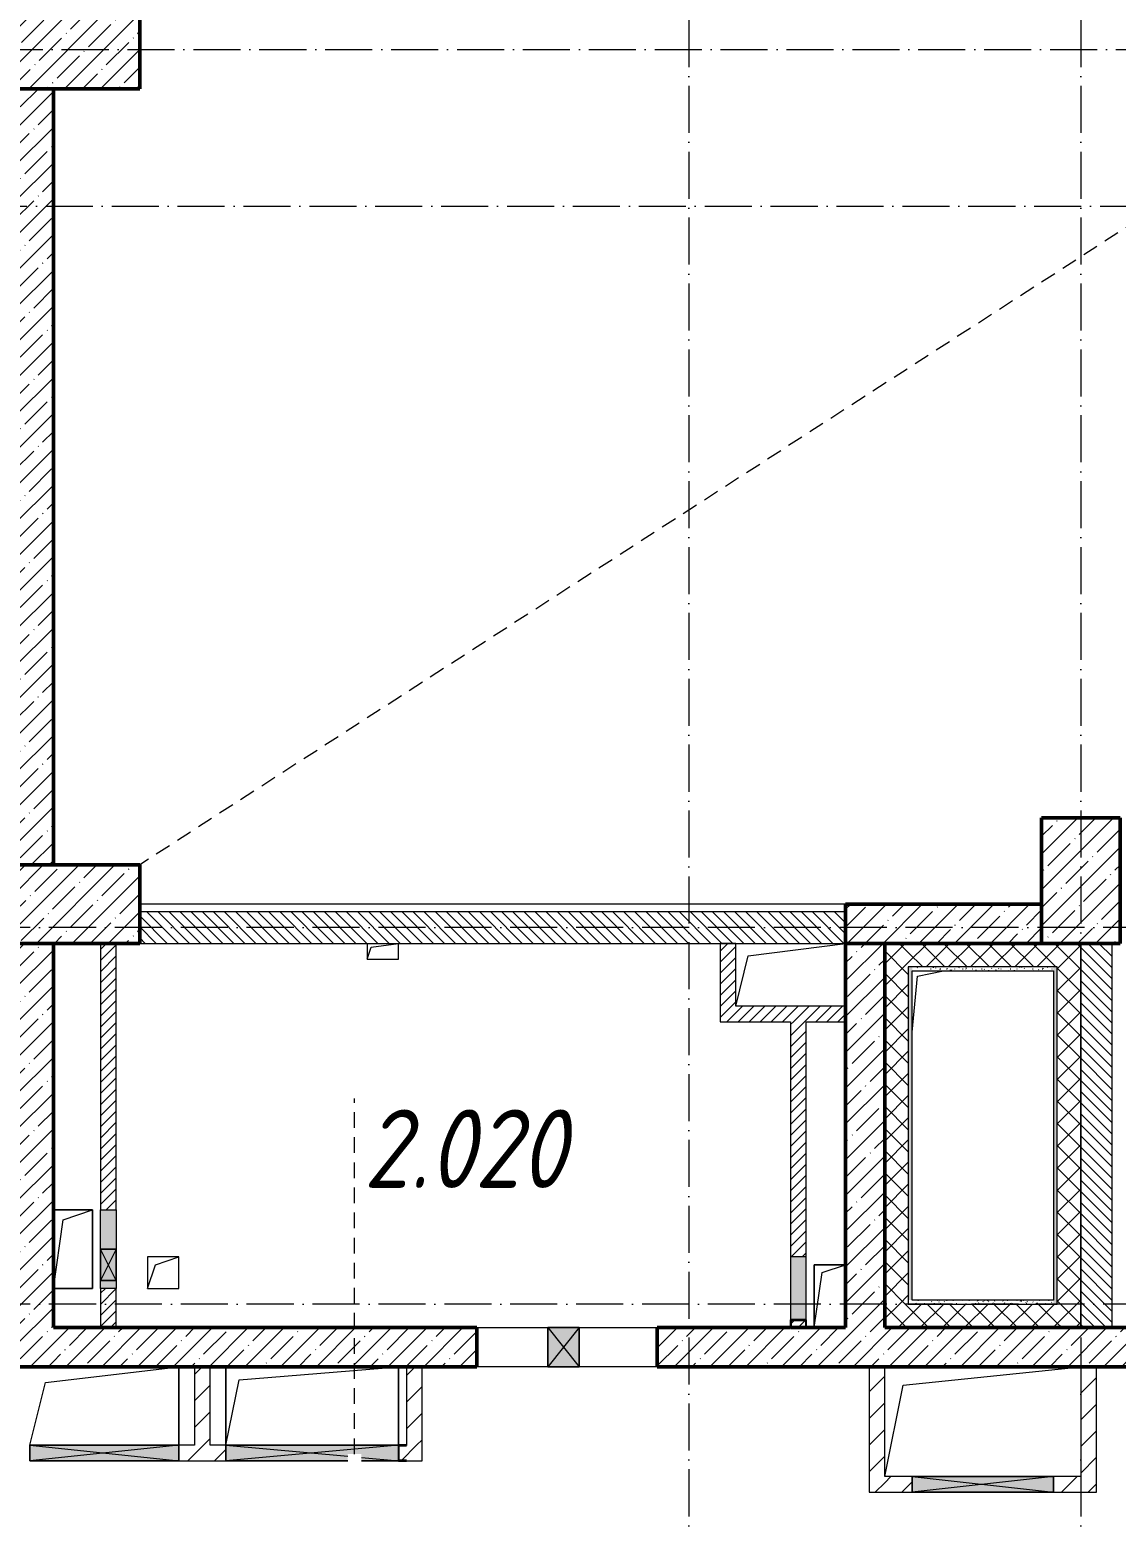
# Model space of a CAD drawing. Header units: millimetres. Extents: x -213536 to 1564669, y -45299 to 942238.
# Drawn here: x 34708 to 41633, y 525194 to 534722 of the extents above; entities that cross this region are included whole.
import ezdxf

# ---------------------------------------------------------------- set-up
doc = ezdxf.new("R2010")
doc.units = ezdxf.units.MM
doc.linetypes.add('200_ШТРИХ_ш1п0_6_', pattern=[160, 100, -60])
doc.linetypes.add('50_200_ШТРИХ_1Т_ш5_п1_п1_', pattern=[700, 500, -100, 0, -100])
for name, color, linetype, lineweight in [('3.1) ЖБ окна 1.2 м', 102, 'Continuous', 30), ('A-DETL-____-OTLN-3', 7, '200_ШТРИХ_ш1п0_6_', 9), ('A-DETL-GENF-OTLN', 7, 'Continuous', 9), ('A-FLOR-____-OTLN', 7, 'Continuous', 9), ('A-GENM-____-MCUT', 7, 'Continuous', 25), ('A-GENM-____-OTLN', 7, 'Continuous', 9), ('A-GENM-____-OTLN-1', 7, 'Continuous', 25), ('A-GLAZ-____-OTLN', 7, 'Continuous', 9), ('A-WALL-____-MCUT', 7, 'Continuous', 13), ('A-WALL-____-MCUT-1', 7, 'Continuous', 9), ('A-WALL-____-MCUT-2', 7, 'Continuous', 50), ('A-WALL-____-OTLN', 7, 'Continuous', 9), ('A-WALL-____-PATT-1', 7, 'Continuous', 9), ('A-WALL-FNSH-MCUT-1', 7, 'Continuous', 9), ('S-COLS-____-MCUT', 7, 'Continuous', 50), ('S-COLS-____-OTLN', 7, 'Continuous', 9), ('S-GRID-____-OTLN-1', 7, '50_200_ШТРИХ_1Т_ш5_п1_п1_', 9), ('Марки помещений', 7, 'Continuous', 9)]:
    doc.layers.add(name, color=color, linetype=linetype, lineweight=lineweight)
for name, color, linetype, lineweight, true_color in [('A-DETL-GENF-OTLN-3', 9, 'Continuous', 9, 0x808080), ('A-DETL-GENF-OTLN-4', 9, '200_ШТРИХ_ш1п0_6_', 9, 0x808080), ('A-GLAZ-____-OTLN-1', 7, 'Continuous', 9, 0xc0c0c0), ('A-WALL-____-PATT-2', 7, 'Continuous', 9, 0x787878)]:
    doc.layers.add(name, color=color, linetype=linetype, lineweight=lineweight, true_color=true_color)
doc.styles.add('ISOCPEUR_I_2', font='isocpeui.ttf', dxfattribs={"width": 0.85, "height": 2.3})
pattern_1 = [(45, (-15591.663, 459015.94), (-35.35534, 35.35534), [])]
pattern_2 = [(45, (-15591.66, 459015.94), (-114.04925, 114.04925), []), (45, (-15477.61, 459015.94), (-114.04925, 114.04925), [201.612, -40.322, 3.353, -36.97])]
pattern_3 = [(135, (-15591.663, 459015.94), (-35.35534, -35.35534), [])]
pattern_4 = [(0, (-15591.663, 459015.94), (81.28, 20.32), [3.353, -57.607, 3.353, -57.607, -325.12]), (0, (-15591.663, 459015.94), (81.28, 20.32), [-121.92, 3.353, -118.567, 3.353, -57.607, -142.24]), (0, (-15591.663, 459015.94), (81.28, 20.32), [-304.8, 3.353, -37.287, 3.353, -98.247]), (120, (-15561.183, 459026.1), (-58.237636, 60.230545), [3.353, -57.607, 3.353, -57.607, -325.12]), (120, (-15561.183, 459026.1), (-58.237636, 60.230545), [-121.92, 3.353, -118.567, 3.353, -57.607, -142.24]), (120, (-15561.183, 459026.1), (-58.237636, 60.230545), [-304.8, 3.353, -37.287, 3.353, -98.247]), (240, (-15551.023, 459066.74), (-23.042364, -80.550545), [3.353, -57.607, 3.353, -57.607, -325.12]), (240, (-15551.023, 459066.74), (-23.042364, -80.550545), [-121.92, 3.353, -118.567, 3.353, -57.607, -142.24]), (240, (-15551.023, 459066.74), (-23.042364, -80.550545), [-304.8, 3.353, -37.287, 3.353, -98.247])]
pattern_5 = [(45, (-15591.66, 459015.94), (-70.71068, 70.71068), []), (135, (-15591.66, 459015.94), (-70.71068, -70.71068), [])]
pattern_6 = [(45, (-15591.66, 459015.94), (-84.85281, 84.85281), [])]

# ---------------------------------------------------------------- blocks, each defined once
blk = doc.blocks.new('BSC_Колонна _Прямоугольная - 500х800-V75-АР1_План отверстий 2 этажа в осях 1-64_Ю-ЯЯ')
at = {"layer": 'S-COLS-____-OTLN'}
h = blk.add_hatch(dxfattribs=at)
h.set_pattern_fill('FP_87', color=256, style=0, pattern_type=2)
h.set_pattern_definition([(315, (-75581.04, 50600), (114.04925, 114.04925), []), (315, (-75581.04, 50485.95), (114.04925, 114.04925), [201.613, -40.323, 3.353, -36.97])])
h.paths.add_polyline_path([(-250, -400), (250, -400), (250, 400), (-250, 400)], flags=0)
at = {"layer": 'S-COLS-____-MCUT'}
for p, q in [((250, 400), (-250, 400)), ((-250, 400), (-250, -400)), ((250, -400), (250, 400)), ((-250, -400), (250, -400))]:
    blk.add_line(p, q, dxfattribs=at)
blk = doc.blocks.new('BSC_Колонна _Прямоугольная - 500х800-V76-АР1_План отверстий 2 этажа в осях 1-64_Ю-ЯЯ')
at = {"layer": 'S-COLS-____-OTLN'}
h = blk.add_hatch(dxfattribs=at)
h.set_pattern_fill('FP_88', color=256, style=0, pattern_type=2)
h.set_pattern_definition([(315, (-70131.04, 50600), (114.04925, 114.04925), []), (315, (-70131.04, 50485.95), (114.04925, 114.04925), [201.613, -40.323, 3.353, -36.97])])
h.paths.add_polyline_path([(-250, -400), (250, -400), (250, 400), (-250, 400)], flags=0)
at = {"layer": 'S-COLS-____-MCUT'}
for p, q in [((250, 400), (-250, 400)), ((-250, 400), (-250, -400)), ((250, -400), (250, 400)), ((-250, -400), (250, -400))]:
    blk.add_line(p, q, dxfattribs=at)
blk = doc.blocks.new('BSC_Колонна _Прямоугольная - 500х800-V86-АР1_План отверстий 2 этажа в осях 1-64_Ю-ЯЯ')
at = {"layer": 'S-COLS-____-OTLN'}
h = blk.add_hatch(dxfattribs=at)
h.set_pattern_fill('FP_99', color=256, style=0, pattern_type=2)
h.set_pattern_definition([(225, (57000, 70281.04), (114.04925, -114.04925), []), (225, (56885.95, 70281.04), (114.04925, -114.04925), [201.613, -40.323, 3.353, -36.97])])
h.paths.add_polyline_path([(-250, 400), (-250, -400), (250, -400), (250, 400)], flags=0)
at = {"layer": 'S-COLS-____-MCUT'}
for p, q in [((250, 400), (-250, 400)), ((-250, 400), (-250, -400)), ((250, -400), (250, 400)), ((-250, -400), (250, -400))]:
    blk.add_line(p, q, dxfattribs=at)
blk = doc.blocks.new('AR_Отверстие Ниша - Лючок-32402213-АР1_План отверстий 2 этажа в осях 1-64_Ю-ЯЯ')
at = {"layer": 'A-GLAZ-____-OTLN'}
h = blk.add_hatch(color=256, dxfattribs=at)
h.paths.add_polyline_path([(250, 50), (200, 50), (200, -50), (250, -50)], flags=0)
h.paths.add_polyline_path([(0, 50), (-250, 50), (-250, -50), (0, -50)], flags=0)
for p, q in [((-250, 50), (0, 50)), ((-250, -50), (-250, 50)), ((200, 50), (250, 50)), ((250, 50), (250, -50)), ((0, -50), (-250, -50)), ((250, -50), (200, -50))]:
    blk.add_line(p, q, dxfattribs=at)
blk = doc.blocks.new('AR_Отверстие Ниша - Лючок-32404098-АР1_План отверстий 2 этажа в осях 1-64_Ю-ЯЯ')
at = {"layer": 'A-GLAZ-____-OTLN'}
blk.add_hatch(color=256, dxfattribs=at).paths.add_polyline_path([(200, -50), (200, 50), (-200, 50), (-200, -50)], flags=0)
for p, q in [((200, 50), (-200, 50)), ((-200, 50), (-200, -50)), ((-200, -50), (200, -50))]:
    blk.add_line(p, q, dxfattribs=at)
blk = doc.blocks.new('154_Фахверк_СКБ_Швеллер - Тип_100_3960_зеркало-29769493-АР1_План отверстий 2 этажа в осях 1-64_Ю-ЯЯ')
at = {"layer": 'A-GENM-____-MCUT'}
for p, q in [((175, 50), (125, 50)), ((125, 50), (125, -50)), ((128, 47), (175, 47)), ((128, -47), (128, 47)), ((175, 47), (175, 50)), ((125, -50), (175, -50)), ((175, -47), (128, -47)), ((175, -50), (175, -47))]:
    blk.add_line(p, q, dxfattribs=at)
blk = doc.blocks.new('AR_Отверстие прямоугольное _в стене_ - AR_Отверстие прямоугольное _в стене__ВК-32402182-АР1_План отверстий 2 этажа в осях 1-64_Ю-ЯЯ')
at = {"layer": 'A-GLAZ-____-OTLN'}
blk.add_hatch(color=256, dxfattribs=at).paths.add_polyline_path([(100, 50), (-100, 50), (-100, -50), (100, -50)], flags=0)
at = {"layer": 'A-DETL-GENF-OTLN'}
for p, q in [((-100, -50), (-100, 50)), ((-100, 50), (100, 50)), ((100, 50), (-100, -50)), ((-100, 50), (100, -50)), ((100, 50), (-100, 50)), ((-100, 50), (-100, -50)), ((100, 50), (100, -50)), ((100, -50), (100, 50)), ((100, -50), (-100, -50)), ((-100, -50), (100, -50))]:
    blk.add_line(p, q, dxfattribs=at)
blk = doc.blocks.new('AR_Отверстие прямоугольное _в плите_ - AR_Отверстие прямоугольное _в плите_-V157-АР1_План отверстий 2 этажа в осях 1-64_Ю-ЯЯ')
at = {"layer": 'A-GENM-____-OTLN'}
for p, q in [((125, 250), (-125, 250)), ((-62.5, 187.5), (125, 250)), ((125, -250), (125, 250)), ((-125, -250), (-62.5, 187.5)), ((-125, -250), (125, -250))]:
    blk.add_line(p, q, dxfattribs=at)
blk = doc.blocks.new('AR_Отверстие прямоугольное _в плите_ - AR_Отверстие прямоугольное _в плите_-30459207-АР1_План отверстий 2 этажа в осях 1-64_Ю-ЯЯ')
at = {"layer": 'A-GENM-____-OTLN'}
for p, q in [((100, 100), (-100, 100)), ((-100, 100), (-100, -100)), ((-50, 50), (100, 100)), ((100, -100), (100, 100)), ((-100, -100), (-50, 50)), ((-100, -100), (100, -100))]:
    blk.add_line(p, q, dxfattribs=at)
blk = doc.blocks.new('AR_Отверстие прямоугольное _в плите_ - AR_Отверстие прямоугольное _в плите_-V161-АР1_План отверстий 2 этажа в осях 1-64_Ю-ЯЯ')
at = {"layer": 'A-GENM-____-OTLN'}
for p, q in [((100, 200), (-100, 200)), ((-100, 200), (-100, -200)), ((-50, 150), (100, 200)), ((-100, -200), (-50, 150))]:
    blk.add_line(p, q, dxfattribs=at)
blk = doc.blocks.new('AR_Отверстие прямоугольное _в плите_ - AR_Отверстие прямоугольное _в плите_-V176-АР1_План отверстий 2 этажа в осях 1-64_Ю-ЯЯ')
at = {"layer": 'A-GENM-____-OTLN'}
for p, q in [((-100, 50), (-100, -50)), ((-100, -50), (-75, 25)), ((-75, 25), (100, 50)), ((100, -50), (100, 50)), ((-100, -50), (100, -50))]:
    blk.add_line(p, q, dxfattribs=at)
blk = doc.blocks.new('AR_Отверстие прямоугольное _в плите_ - AR_Отверстие прямоугольное _в плите_-30552508-АР1_План отверстий 2 этажа в осях 1-64_Ю-ЯЯ')
at = {"layer": 'A-GENM-____-OTLN'}
for p, q in [((-550, 250), (-550, -250)), ((-466.7, 166.7), (550, 250)), ((550, -250), (550, 250)), ((-550, -250), (-466.7, 166.7))]:
    blk.add_line(p, q, dxfattribs=at)
blk = doc.blocks.new('AR_Отверстие прямоугольное _в плите_ - AR_Отверстие прямоугольное _в плите_-30552516-АР1_План отверстий 2 этажа в осях 1-64_Ю-ЯЯ')
at = {"layer": 'A-GENM-____-OTLN'}
for p, q in [((-416.7, 1016.7), (-250, 1050)), ((-450, 658), (-416.7, 1016.7))]:
    blk.add_line(p, q, dxfattribs=at)
blk = doc.blocks.new('AR_Отверстие прямоугольное _в плите_ - AR_Отверстие прямоугольное _в плите_-30552779-АР1_План отверстий 2 этажа в осях 1-64_Ю-ЯЯ')
at = {"layer": 'A-GENM-____-OTLN'}
for p, q in [((-508.3, 233.3), (625, 350)), ((-625, -350), (-508.3, 233.3))]:
    blk.add_line(p, q, dxfattribs=at)
blk = doc.blocks.new('AR_Отверстие прямоугольное _в плите_ - AR_Отверстие прямоугольное _в плите_-30552525-АР1_План отверстий 2 этажа в осях 1-64_Ю-ЯЯ')
at = {"layer": 'A-GENM-____-OTLN'}
for p, q in [((-270, 120), (350, 200)), ((-350, -200), (-270, 120))]:
    blk.add_line(p, q, dxfattribs=at)
blk = doc.blocks.new('AR_Отверстие прямоугольное _в стене__БезПР - AR_Отверстие прямоугольное _в стене__БезПР-30578456-АР1_План отверстий 2 этажа в осях 1-64_Ю-ЯЯ')
at = {"layer": 'A-GLAZ-____-OTLN-1'}
blk.add_hatch(color=256, dxfattribs=at).paths.add_polyline_path([(100, -125), (100, 125), (-100, 125), (-100, -125)], flags=0)
at = {"layer": 'A-DETL-GENF-OTLN'}
for p, q in [((-100, -125), (-100, 125)), ((-100, 125), (100, 125)), ((100, 125), (-100, -125)), ((-100, 125), (100, -125)), ((100, 125), (-100, 125)), ((-100, 125), (-100, -125)), ((100, 125), (100, -125)), ((100, -125), (100, 125)), ((100, -125), (-100, -125)), ((-100, -125), (100, -125))]:
    blk.add_line(p, q, dxfattribs=at)
at = {"layer": 'A-GLAZ-____-OTLN'}
blk.add_line((100, 125), (-100, 125), dxfattribs=at)
blk = doc.blocks.new('AR_Отверстие прямоугольное _в плите_ - AR_Отверстие прямоугольное _в плите_-30552717-АР1_План отверстий 2 этажа в осях 1-64_Ю-ЯЯ')
at = {"layer": 'A-GENM-____-OTLN'}
for p, q in [((-375, 150), (475, 250)), ((475, -250), (475, 250)), ((-475, -250), (-375, 150))]:
    blk.add_line(p, q, dxfattribs=at)
blk = doc.blocks.new('AR_Отверстие прямоугольное _в стене__БезПР - AR_Отверстие прямоугольное _в стене__БезПР-36428360-АР1_План отверстий 2 этажа в осях 1-64_Ю-ЯЯ')
at = {"layer": 'A-GLAZ-____-OTLN'}
blk.add_hatch(color=256, dxfattribs=at).paths.add_polyline_path([(450, -50), (450, 50), (-450, 50), (-450, -50), (169.8, -50)], flags=0)
at = {"layer": 'A-DETL-GENF-OTLN'}
for p, q in [((-450, -50), (-450, 50)), ((-450, 50), (450, 50)), ((450, 50), (-450, -50)), ((-450, 50), (450, -50)), ((450, 50), (-450, 50)), ((-450, 50), (-450, -50)), ((450, 50), (450, -50)), ((450, -50), (450, 50)), ((450, -50), (-450, -50)), ((-450, -50), (450, -50))]:
    blk.add_line(p, q, dxfattribs=at)
at = {"layer": 'A-GLAZ-____-OTLN'}
blk.add_line((450, 50), (-450, 50), dxfattribs=at)
blk = doc.blocks.new('AR_Отверстие прямоугольное _в стене__БезПР - AR_Отверстие прямоугольное _в стене__БезПР-36428547-АР1_План отверстий 2 этажа в осях 1-64_Ю-ЯЯ')
at = {"layer": 'A-GLAZ-____-OTLN'}
blk.add_hatch(color=256, dxfattribs=at).paths.add_polyline_path([(475, -50), (475, 50), (-475, 50), (-475, -50)], flags=0)
at = {"layer": 'A-DETL-GENF-OTLN'}
for p, q in [((-475, -50), (-475, 50)), ((-475, 50), (475, 50)), ((475, 50), (-475, -50)), ((-475, 50), (475, -50)), ((475, 50), (-475, 50)), ((-475, 50), (-475, -50)), ((475, 50), (475, -50)), ((475, -50), (475, 50)), ((475, -50), (-475, -50)), ((-475, -50), (475, -50))]:
    blk.add_line(p, q, dxfattribs=at)
at = {"layer": 'A-GLAZ-____-OTLN'}
blk.add_line((475, 50), (-475, 50), dxfattribs=at)
blk = doc.blocks.new('154_Фахверк_СКБ_Швеллер - Тип_100_3960_зеркало-V205-АР1_План отверстий 2 этажа в осях 1-64_Ю-ЯЯ')
at = {"layer": 'A-GENM-____-MCUT'}
for p, q in [((175, 50), (125, 50)), ((128, 47), (175, 47)), ((128, -47), (128, 47)), ((175, 47), (175, 50)), ((125, -50), (175, -50)), ((175, -47), (128, -47)), ((175, -50), (175, -47))]:
    blk.add_line(p, q, dxfattribs=at)
blk = doc.blocks.new('AR_Отверстие прямоугольное _в стене_ - AR_Отверстие прямоугольное _в стене__ОВ-36926784-АР1_План отверстий 2 этажа в осях 1-64_Ю-ЯЯ')
at = {"layer": 'A-GLAZ-____-OTLN'}
blk.add_hatch(color=256, dxfattribs=at).paths.add_polyline_path([(226.6, -50), (226.6, -6.9), (313.4, -6.9), (313.4, -50), (550, -50), (550, 50), (-550, 50), (-550, -50)], flags=0)
at = {"layer": 'A-DETL-GENF-OTLN'}
for p, q in [((-550, -50), (-550, 50)), ((-550, 50), (550, 50)), ((550, 50), (-550, -50)), ((-550, 50), (226.6, -20.6)), ((550, 50), (-550, 50)), ((-550, 50), (-550, -50)), ((550, 50), (550, -50)), ((550, -50), (550, 50)), ((226.6, -50), (-550, -50)), ((-550, -50), (226.6, -50)), ((313.4, -28.5), (550, -50)), ((550, -50), (313.4, -50)), ((313.4, -50), (550, -50))]:
    blk.add_line(p, q, dxfattribs=at)
blk = doc.blocks.new('DET_L_Имитация разреза_ISO2-5 - Вправо-29863948-АР1_План отверстий 2 этажа в осях 1-64_Ю-ЯЯ')
at = {"layer": 'A-DETL-GENF-OTLN-4'}
blk.add_line((143.1, 0), (2410, 0), dxfattribs=at)
blk = doc.blocks.new('2этаж')
at = {"layer": 'S-GRID-____-OTLN-1', "color": 251, "ltscale": 0.6, "true_color": 0x636466}
for p, q in [((38908.3, 549908.8), (38908.3, 511907.5)), ((41408.3, 549908.8), (41408.3, 511907.5)), ((33650.4, 534597), (88482.7, 534597)), ((18845.8, 533597), (88482.7, 533597)), ((88482.7, 528997), (33650.4, 528997)), ((88482.7, 526597), (-20260.4, 526597))]:
    blk.add_line(p, q, dxfattribs=at)

msp = doc.modelspace()

# ---------------------------------------------------------------- hatches: boundary and pattern name
at = {"layer": 'A-WALL-____-PATT-1'}
h = msp.add_hatch(dxfattribs=at)
h.set_pattern_fill('FP_13', color=256, style=0, pattern_type=2)
h.set_pattern_definition(pattern_2)
h.paths.add_polyline_path([(34858.3, 529397), (34858.3, 534347), (34608.3, 534347), (34608.3, 529397)], flags=0)
h = msp.add_hatch(dxfattribs=at)
h.set_pattern_fill('FP_13', color=256, style=0, pattern_type=2)
h.set_pattern_definition(pattern_2)
h.paths.add_polyline_path([(39908.3, 528897), (41158.3, 528897), (41158.3, 529147), (39908.3, 529147)], flags=0)
h = msp.add_hatch(dxfattribs=at)
h.set_pattern_fill('FP_6', color=256, style=0, pattern_type=2)
h.set_pattern_definition(pattern_3)
h.paths.add_polyline_path([(39908.3, 528897), (39908.3, 529097), (35408.3, 529097), (35408.3, 528897), (39185.7, 528897)], flags=0)
h = msp.add_hatch(dxfattribs=at)
h.set_pattern_fill('FP_13', color=256, style=0, pattern_type=2)
h.set_pattern_definition(pattern_2)
h.paths.add_polyline_path([(34858.3, 526197), (34858.3, 528897), (34608.3, 528897), (34608.3, 526197), (34766.9, 526197)], flags=0)
h = msp.add_hatch(dxfattribs=at)
h.set_pattern_fill('FP_5', color=256, style=0, pattern_type=2)
h.set_pattern_definition(pattern_1)
h.paths.add_polyline_path([(35258.3, 526447), (35258.3, 526697), (35158.3, 526697), (35158.3, 526447)], flags=0)
h.paths.add_polyline_path([(35158.3, 527197), (35258.3, 527197), (35258.3, 528897), (35158.3, 528897), (35158.3, 527541.4)], flags=0)
h = msp.add_hatch(dxfattribs=at)
h.set_pattern_fill('FP_5', color=256, style=0, pattern_type=2)
h.set_pattern_definition(pattern_1)
h.paths.add_polyline_path([(39108.3, 528397), (39208.3, 528397), (39208.3, 528897), (39108.3, 528897)], flags=0)
h = msp.add_hatch(dxfattribs=at)
h.set_pattern_fill('FP_13', color=256, style=0, pattern_type=2)
h.set_pattern_definition(pattern_2)
h.paths.add_polyline_path([(40158.3, 526447), (40158.3, 528897), (39908.3, 528897), (39908.3, 526447)], flags=0)
h = msp.add_hatch(dxfattribs=at)
h.set_pattern_fill('FP_1', color=256, style=0, pattern_type=2)
h.set_pattern_definition(pattern_5)
h.paths.add_polyline_path([(40158.3, 526597), (40308.3, 526597), (40308.3, 528897), (40158.3, 528897), (40158.3, 526622)], flags=0)
h = msp.add_hatch(dxfattribs=at)
h.set_pattern_fill('FP_1', color=256, style=0, pattern_type=2)
h.set_pattern_definition(pattern_5)
h.paths.add_polyline_path([(40953.2, 528747), (41258.3, 528747), (41258.3, 528897), (40308.3, 528897), (40308.3, 528747), (40333.3, 528747)], flags=0)
h = msp.add_hatch(dxfattribs=at)
h.set_pattern_fill('FP_1', color=256, style=0, pattern_type=2)
h.set_pattern_definition(pattern_5)
h.paths.add_polyline_path([(41258.3, 526447), (41408.3, 526447), (41408.3, 528897), (41258.3, 528897), (41258.3, 526597)], flags=0)
h = msp.add_hatch(dxfattribs=at)
h.set_pattern_fill('FP_6', color=256, style=0, pattern_type=2)
h.set_pattern_definition(pattern_3)
h.paths.add_polyline_path([(41608.3, 526447), (41608.3, 528897), (41408.3, 528897), (41408.3, 526447)], flags=0)
h = msp.add_hatch(dxfattribs=at)
h.set_pattern_fill('FP_5', color=256, style=0, pattern_type=2)
h.set_pattern_definition(pattern_1)
h.paths.add_polyline_path([(39658.3, 528397), (39908.3, 528397), (39908.3, 528497), (39208.3, 528497), (39208.3, 528397), (39558.3, 528397)], flags=0)
h = msp.add_hatch(dxfattribs=at)
h.set_pattern_fill('FP_5', color=256, style=0, pattern_type=2)
h.set_pattern_definition(pattern_1)
h.paths.add_polyline_path([(39655.3, 526447), (39655.3, 526494), (39561.3, 526494), (39561.3, 526447), (39608.3, 526447)], flags=0)
h.paths.add_polyline_path([(39658.3, 526897), (39658.3, 528397), (39558.3, 528397), (39558.3, 526897)], flags=0)
h = msp.add_hatch(dxfattribs=at)
h.set_pattern_fill('FP_1', color=256, style=0, pattern_type=2)
h.set_pattern_definition(pattern_5)
h.paths.add_polyline_path([(41233.3, 526447), (41258.3, 526447), (41258.3, 526597), (40158.3, 526597), (40158.3, 526447), (40953.2, 526447)], flags=0)
h = msp.add_hatch(dxfattribs=at)
h.set_pattern_fill('FP_13', color=256, style=0, pattern_type=2)
h.set_pattern_definition(pattern_2)
h.paths.add_polyline_path([(41608.3, 526197), (41608.3, 526447), (38708.3, 526447), (38708.3, 526197), (40953.2, 526197)], flags=0)
h.paths.add_polyline_path([(37418.2, 526197), (37558.3, 526197), (37558.3, 526447), (34858.3, 526447), (34858.3, 526197), (37208.3, 526197)], flags=0)
h = msp.add_hatch(dxfattribs=at)
h.set_pattern_fill('FP_13', color=256, style=0, pattern_type=2)
h.set_pattern_definition(pattern_2)
h.paths.add_polyline_path([(47658.3, 526197), (47658.3, 526447), (46358.3, 526447), (46358.3, 526197), (47408.3, 526197)], flags=0)
h.paths.add_polyline_path([(45358.3, 526197), (45358.3, 526447), (44358.3, 526447), (44358.3, 526197), (44488.2, 526197)], flags=0)
h.paths.add_polyline_path([(41958.3, 526197), (43208.3, 526197), (43208.3, 526447), (41608.3, 526447), (41608.3, 526197)], flags=0)
h = msp.add_hatch(dxfattribs=at)
h.set_pattern_fill('FP_4', color=256, style=0, pattern_type=2)
h.set_pattern_definition(pattern_6)
h.paths.add_polyline_path([(35858.3, 525697), (35858.3, 526197), (35758.3, 526197), (35758.3, 525697)], flags=0)
h = msp.add_hatch(dxfattribs=at)
h.set_pattern_fill('FP_4', color=256, style=0, pattern_type=2)
h.set_pattern_definition(pattern_6)
h.paths.add_polyline_path([(37208.3, 525697), (37208.3, 526197), (37108.3, 526197), (37108.3, 525697)], flags=0)
h = msp.add_hatch(dxfattribs=at)
h.set_pattern_fill('FP_4', color=256, style=0, pattern_type=2)
h.set_pattern_definition(pattern_6)
h.paths.add_polyline_path([(40158.3, 525397), (40158.3, 526197), (40058.3, 526197), (40058.3, 525397)], flags=0)
h = msp.add_hatch(dxfattribs=at)
h.set_pattern_fill('FP_4', color=256, style=0, pattern_type=2)
h.set_pattern_definition(pattern_6)
h.paths.add_polyline_path([(41508.3, 525497), (41508.3, 526197), (41408.3, 526197), (41408.3, 525497)], flags=0)
h = msp.add_hatch(dxfattribs=at)
h.set_pattern_fill('FP_4', color=256, style=0, pattern_type=2)
h.set_pattern_definition(pattern_6)
h.paths.add_polyline_path([(37208.3, 525597), (37208.3, 525697), (37108.3, 525697), (37108.3, 525694), (37061.3, 525694), (37061.3, 525600), (37108.3, 525600), (37108.3, 525597)], flags=0)
h.paths.add_polyline_path([(35958.3, 525597), (35958.3, 525697), (35658.3, 525697), (35658.3, 525597)], flags=0)
h = msp.add_hatch(dxfattribs=at)
h.set_pattern_fill('FP_4', color=256, style=0, pattern_type=2)
h.set_pattern_definition(pattern_6)
h.paths.add_polyline_path([(41508.3, 525397), (41508.3, 525497), (41233.3, 525497), (41233.3, 525397)], flags=0)
h.paths.add_polyline_path([(40158.3, 525397), (40333.3, 525397), (40333.3, 525497), (40158.3, 525497)], flags=0)
at = {"layer": 'A-WALL-____-PATT-2'}
h = msp.add_hatch(dxfattribs=at)
h.set_pattern_fill('FP_164', color=256, style=0, pattern_type=2)
h.set_pattern_definition(pattern_4)
h.paths.add_polyline_path([(40308.3, 526622), (40333.3, 526622), (40333.3, 528747), (40308.3, 528747), (40308.3, 527541.4)], flags=0)
h = msp.add_hatch(dxfattribs=at)
h.set_pattern_fill('FP_164', color=256, style=0, pattern_type=2)
h.set_pattern_definition(pattern_4)
h.paths.add_polyline_path([(40333.3, 528722), (41233.3, 528722), (41233.3, 528747), (40333.3, 528747)], flags=0)
h = msp.add_hatch(dxfattribs=at)
h.set_pattern_fill('FP_164', color=256, style=0, pattern_type=2)
h.set_pattern_definition(pattern_4)
h.paths.add_polyline_path([(41233.3, 526597), (41258.3, 526597), (41258.3, 528747), (41233.3, 528747), (41233.3, 526622)], flags=0)
h = msp.add_hatch(dxfattribs=at)
h.set_pattern_fill('FP_164', color=256, style=0, pattern_type=2)
h.set_pattern_definition(pattern_4)
h.paths.add_polyline_path([(41233.3, 526597), (41233.3, 526622), (40308.3, 526622), (40308.3, 526597), (40953.2, 526597)], flags=0)

# ---------------------------------------------------------------- linework, layer by layer
at = {"layer": 'A-DETL-____-OTLN-3'}
msp.add_line((58308.3, 544197), (35408.3, 529397), dxfattribs=at)
at = {"layer": 'A-FLOR-____-OTLN'}
for p, q in [((39908.3, 529147), (35408.3, 529147)), ((34858.3, 527197), (35108.3, 527197)), ((35108.3, 527197), (35108.3, 526697)), ((39708.3, 526847), (39908.3, 526847)), ((39708.3, 526447), (39708.3, 526847)), ((35108.3, 526697), (34858.3, 526697)), ((35658.3, 526197), (35658.3, 525697)), ((35958.3, 525697), (35958.3, 526197)), ((37058.3, 526197), (37058.3, 525697))]:
    msp.add_line(p, q, dxfattribs=at)
at = {"layer": 'A-WALL-____-MCUT'}
for p, q in [((39908.3, 529097), (35408.3, 529097)), ((35408.3, 528897), (39908.3, 528897)), ((39908.3, 528897), (39908.3, 528897)), ((41408.3, 528897), (41408.3, 526447)), ((41608.3, 526447), (41608.3, 528897))]:
    msp.add_line(p, q, dxfattribs=at)
at = {"layer": 'A-WALL-____-MCUT-1'}
for p, q in [((41408.3, 526447), (41408.3, 528897)), ((40308.3, 528747), (40308.3, 526597)), ((41258.3, 528747), (40308.3, 528747)), ((41258.3, 526597), (41258.3, 528747)), ((40308.3, 526597), (41258.3, 526597))]:
    msp.add_line(p, q, dxfattribs=at)
at = {"layer": 'A-WALL-____-MCUT-2'}
for p, q in [((34858.3, 529397), (34858.3, 534347)), ((41158.3, 529147), (39908.3, 529147)), ((39908.3, 529147), (39908.3, 528897)), ((34858.3, 526447), (34858.3, 528897)), ((39908.3, 528897), (39908.3, 526447)), ((39908.3, 528897), (41158.3, 528897)), ((40158.3, 526447), (40158.3, 528897)), ((37558.3, 526447), (34858.3, 526447)), ((37558.3, 526197), (37558.3, 526447)), ((39558.3, 526447), (38708.3, 526447)), ((38708.3, 526447), (38708.3, 526197)), ((39655.3, 526447), (39561.3, 526447)), ((39908.3, 526447), (39658.3, 526447)), ((41958.3, 526447), (40158.3, 526447)), ((34608.3, 526197), (37558.3, 526197)), ((38708.3, 526197), (43208.3, 526197))]:
    msp.add_line(p, q, dxfattribs=at)
at = {"layer": 'A-WALL-____-OTLN'}
for p, q in [((37558.3, 526447), (38009.7, 526447)), ((38209.7, 526447), (38708.3, 526447)), ((38009.7, 526197), (37558.3, 526197)), ((38708.3, 526197), (38209.7, 526197))]:
    msp.add_line(p, q, dxfattribs=at)
at = {"layer": 'A-WALL-FNSH-MCUT-1'}
for p, q in [((35158.3, 528897), (35158.3, 527197)), ((35258.3, 527197), (35258.3, 528897)), ((39108.3, 528897), (39108.3, 528397)), ((39208.3, 528897), (39108.3, 528897)), ((39208.3, 528497), (39208.3, 528897)), ((40333.3, 526622), (40333.3, 528722)), ((40333.3, 528722), (41233.3, 528722)), ((41233.3, 528722), (41233.3, 526622)), ((39908.3, 528497), (39208.3, 528497)), ((39108.3, 528397), (39558.3, 528397)), ((39558.3, 528397), (39558.3, 526897)), ((39658.3, 526897), (39658.3, 528397)), ((39658.3, 528397), (39908.3, 528397)), ((35158.3, 526697), (35158.3, 526447)), ((35258.3, 526447), (35258.3, 526697)), ((41233.3, 526622), (40333.3, 526622)), ((35758.3, 526197), (35758.3, 525697)), ((35858.3, 525697), (35858.3, 526197)), ((37108.3, 526197), (37108.3, 525697)), ((37208.3, 525597), (37208.3, 526197)), ((40058.3, 526197), (40058.3, 525397)), ((40158.3, 525497), (40158.3, 526197)), ((41408.3, 526197), (41408.3, 525497)), ((41508.3, 525397), (41508.3, 526197)), ((35758.3, 525697), (35658.3, 525697)), ((35958.3, 525697), (35858.3, 525697)), ((35658.3, 525597), (35958.3, 525597)), ((37108.3, 525597), (37208.3, 525597)), ((40333.3, 525497), (40158.3, 525497)), ((41408.3, 525497), (41233.3, 525497)), ((40058.3, 525397), (40333.3, 525397)), ((41233.3, 525397), (41508.3, 525397))]:
    msp.add_line(p, q, dxfattribs=at)

# ---------------------------------------------------------------- block references
at = {"layer": '3.1) ЖБ окна 1.2 м'}
msp.add_blockref('2этаж', (0, 0), dxfattribs=at)
at = {"layer": 'A-DETL-GENF-OTLN-3', "rotation": 90.00000000000072}
msp.add_blockref('DET_L_Имитация разреза_ISO2-5 - Вправо-29863948-АР1_План отверстий 2 этажа в осях 1-64_Ю-ЯЯ', (36778.3, 525497), dxfattribs=at)
at = {"layer": 'A-GENM-____-OTLN'}
for name, p in [('AR_Отверстие прямоугольное _в плите_ - AR_Отверстие прямоугольное _в плите_-V176-АР1_План отверстий 2 этажа в осях 1-64_Ю-ЯЯ', (36958.3, 528847)), ('AR_Отверстие прямоугольное _в плите_ - AR_Отверстие прямоугольное _в плите_-30552525-АР1_План отверстий 2 этажа в осях 1-64_Ю-ЯЯ', (39558.3, 528697)), ('AR_Отверстие прямоугольное _в плите_ - AR_Отверстие прямоугольное _в плите_-30552516-АР1_План отверстий 2 этажа в осях 1-64_Ю-ЯЯ', (40783.3, 527672)), ('AR_Отверстие прямоугольное _в плите_ - AR_Отверстие прямоугольное _в плите_-V157-АР1_План отверстий 2 этажа в осях 1-64_Ю-ЯЯ', (34983.3, 526947)), ('AR_Отверстие прямоугольное _в плите_ - AR_Отверстие прямоугольное _в плите_-30459207-АР1_План отверстий 2 этажа в осях 1-64_Ю-ЯЯ', (35558.3, 526797)), ('AR_Отверстие прямоугольное _в плите_ - AR_Отверстие прямоугольное _в плите_-V161-АР1_План отверстий 2 этажа в осях 1-64_Ю-ЯЯ', (39808.3, 526647)), ('AR_Отверстие прямоугольное _в плите_ - AR_Отверстие прямоугольное _в плите_-30552717-АР1_План отверстий 2 этажа в осях 1-64_Ю-ЯЯ', (35183.3, 525947)), ('AR_Отверстие прямоугольное _в плите_ - AR_Отверстие прямоугольное _в плите_-30552508-АР1_План отверстий 2 этажа в осях 1-64_Ю-ЯЯ', (36508.3, 525947)), ('AR_Отверстие прямоугольное _в плите_ - AR_Отверстие прямоугольное _в плите_-30552779-АР1_План отверстий 2 этажа в осях 1-64_Ю-ЯЯ', (40783.3, 525847))]:
    msp.add_blockref(name, p, dxfattribs=at)
at = {"layer": 'A-GENM-____-OTLN-1', "rotation": 270}
msp.add_blockref('154_Фахверк_СКБ_Швеллер - Тип_100_3960_зеркало-29769493-АР1_План отверстий 2 этажа в осях 1-64_Ю-ЯЯ', (39608.3, 526622), dxfattribs=at)
at = {"layer": 'A-GENM-____-OTLN-1'}
msp.add_blockref('154_Фахверк_СКБ_Швеллер - Тип_100_3960_зеркало-V205-АР1_План отверстий 2 этажа в осях 1-64_Ю-ЯЯ', (36933.3, 525647), dxfattribs=at)
at = {"layer": 'A-GLAZ-____-OTLN', "rotation": 270}
for name, p in [('AR_Отверстие Ниша - Лючок-32402213-АР1_План отверстий 2 этажа в осях 1-64_Ю-ЯЯ', (35208.3, 526947)), ('AR_Отверстие прямоугольное _в стене_ - AR_Отверстие прямоугольное _в стене__ВК-32402182-АР1_План отверстий 2 этажа в осях 1-64_Ю-ЯЯ', (35208.3, 526847)), ('AR_Отверстие Ниша - Лючок-32404098-АР1_План отверстий 2 этажа в осях 1-64_Ю-ЯЯ', (39608.3, 526697))]:
    msp.add_blockref(name, p, dxfattribs=at)
at = {"layer": 'A-GLAZ-____-OTLN'}
for name, p in [('AR_Отверстие прямоугольное _в стене__БезПР - AR_Отверстие прямоугольное _в стене__БезПР-30578456-АР1_План отверстий 2 этажа в осях 1-64_Ю-ЯЯ', (38109.7, 526322)), ('AR_Отверстие прямоугольное _в стене__БезПР - AR_Отверстие прямоугольное _в стене__БезПР-36428547-АР1_План отверстий 2 этажа в осях 1-64_Ю-ЯЯ', (35183.3, 525647)), ('AR_Отверстие прямоугольное _в стене_ - AR_Отверстие прямоугольное _в стене__ОВ-36926784-АР1_План отверстий 2 этажа в осях 1-64_Ю-ЯЯ', (36508.3, 525647)), ('AR_Отверстие прямоугольное _в стене__БезПР - AR_Отверстие прямоугольное _в стене__БезПР-36428360-АР1_План отверстий 2 этажа в осях 1-64_Ю-ЯЯ', (40783.3, 525447))]:
    msp.add_blockref(name, p, dxfattribs=at)
at = {"layer": 'S-COLS-____-OTLN'}
for name, p, rotation in [('BSC_Колонна _Прямоугольная - 500х800-V75-АР1_План отверстий 2 этажа в осях 1-64_Ю-ЯЯ', (35008.3, 534597), 89.9999999999999), ('BSC_Колонна _Прямоугольная - 500х800-V86-АР1_План отверстий 2 этажа в осях 1-64_Ю-ЯЯ', (41408.3, 529297), 180), ('BSC_Колонна _Прямоугольная - 500х800-V76-АР1_План отверстий 2 этажа в осях 1-64_Ю-ЯЯ', (35008.3, 529147), 89.9999999999999)]:
    msp.add_blockref(name, p, dxfattribs=dict(at, rotation=rotation))

# ---------------------------------------------------------------- texts
at = {"layer": 'Марки помещений', "insert": (36835.4, 527837.6), "char_height": 500, "width": 785.654, "attachment_point": 1, "style": 'ISOCPEUR_I_2'}
msp.add_mtext('2.020', dxfattribs=at)

doc.saveas('drawing.dxf')
